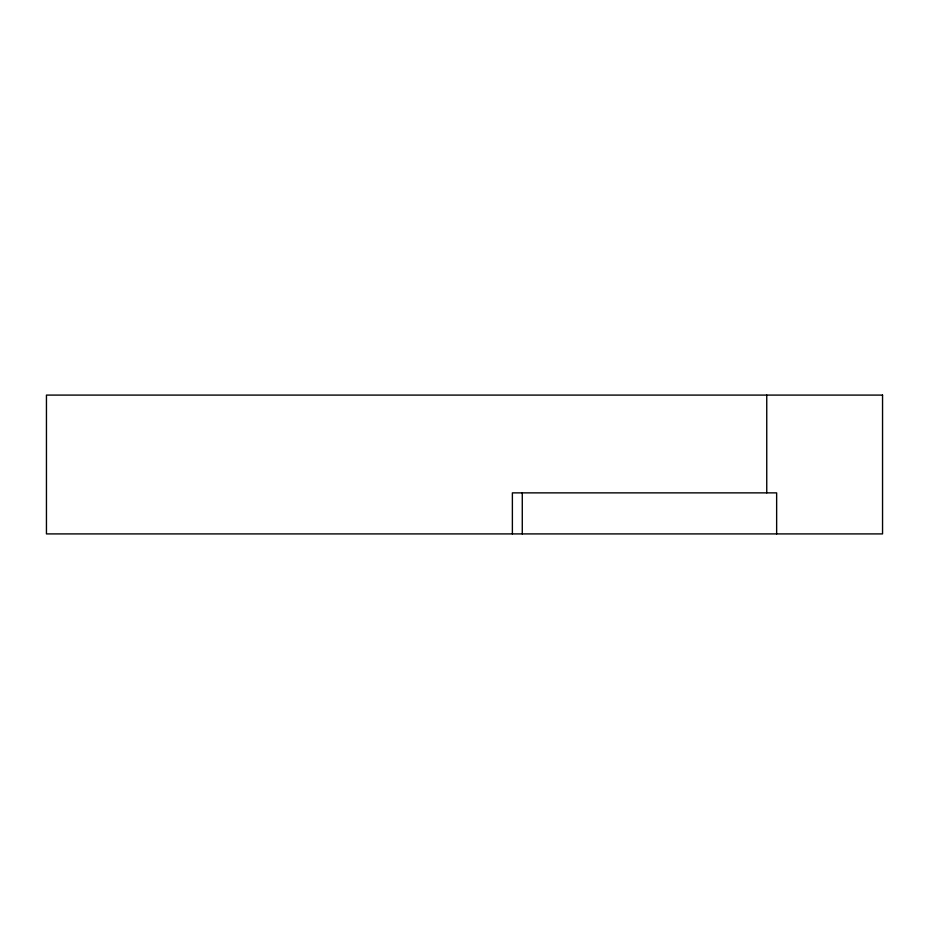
<?xml version="1.0" encoding="UTF-8"?>
<svg xmlns="http://www.w3.org/2000/svg" width="929" height="929" viewBox="0 0 929 929"><rect width="100%" height="100%" fill="white"/><g stroke="black" fill="none" stroke-linecap="round" stroke-linejoin="round"><path stroke-width="1.39" d="M776.644 533.908L776.644 492.869L512.378 492.869L512.378 533.908M766.75 395.092L766.75 492.869M522.272 492.869L522.272 533.908M882.55 395.092L46.45 395.092L46.45 533.908L882.55 533.908L882.55 395.092"/></g></svg>
